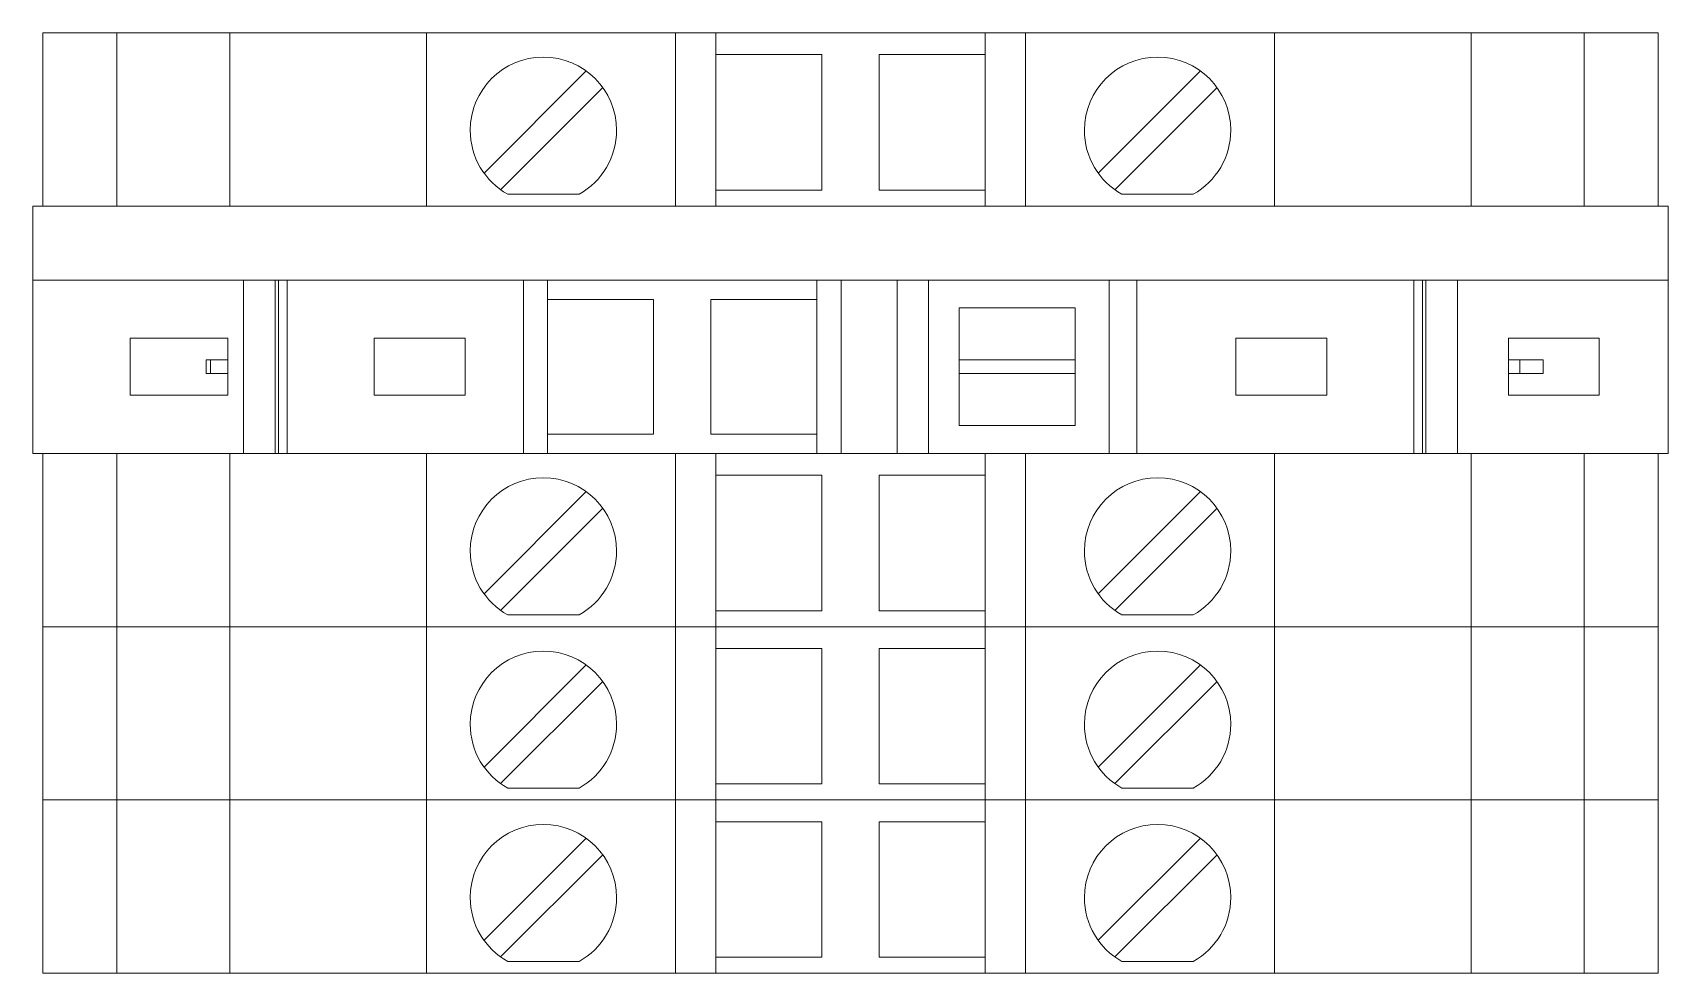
# Model space of a CAD drawing. Header units: millimetres. Extents: x 1880 to 4113, y 771 to 2990.
# Drawn here: x 2693 to 2741.6, y 1931.81 to 1959.76 of the extents above; entities that cross this region are included whole.
import ezdxf

# ---------------------------------------------------------------- set-up
doc = ezdxf.new("R2010")
doc.units = ezdxf.units.MM
doc.layers.add('000-PI-Oprema', color=30, linetype='Continuous', lineweight=5)
doc.layers.add('000-PI-ORMAR', color=2, linetype='Continuous')

msp = doc.modelspace()

# ---------------------------------------------------------------- linework, layer by layer
at = {"color": 0, "linetype": 'ByBlock', "lineweight": 0, "ltscale": 0.25}
msp.add_lwpolyline([(2693.004, 1954.614), (2693.004, 1947.264), (2741.604, 1947.264), (2741.604, 1954.614), (2693.004, 1954.614)], dxfattribs=at)
at = {"layer": '000-PI-Oprema', "color": 0, "linetype": 'ByBlock', "lineweight": 0}
for p, q in [((2693.004, 1954.614), (2693.004, 1947.264)), ((2741.604, 1954.614), (2693.004, 1954.614)), ((2741.604, 1947.264), (2741.604, 1954.614)), ((2699.27, 1952.414), (2693.004, 1952.414)), ((2699.27, 1947.264), (2699.27, 1952.414)), ((2700.206, 1952.414), (2699.27, 1952.414)), ((2700.206, 1947.264), (2700.206, 1952.414)), ((2700.306, 1952.414), (2700.206, 1952.414)), ((2700.306, 1952.414), (2700.306, 1947.264)), ((2700.564, 1952.414), (2700.306, 1952.414)), ((2700.564, 1952.414), (2700.564, 1947.264)), ((2707.586, 1952.414), (2700.564, 1952.414)), ((2707.586, 1952.414), (2708.304, 1952.414)), ((2707.586, 1947.264), (2707.586, 1952.414)), ((2708.304, 1951.839), (2708.304, 1952.414)), ((2708.304, 1952.414), (2716.304, 1952.414)), ((2716.304, 1952.414), (2716.304, 1951.839)), ((2716.304, 1952.414), (2717.023, 1952.414)), ((2717.023, 1952.414), (2718.695, 1952.414)), ((2717.023, 1947.264), (2717.023, 1952.414)), ((2719.62, 1952.414), (2718.695, 1952.414)), ((2718.695, 1952.414), (2718.695, 1947.264)), ((2724.994, 1952.414), (2719.62, 1952.414)), ((2719.62, 1952.414), (2719.62, 1947.264)), ((2724.994, 1952.414), (2724.994, 1947.264)), ((2725.814, 1952.414), (2724.994, 1952.414)), ((2725.814, 1947.264), (2725.814, 1952.414)), ((2725.814, 1952.414), (2734.044, 1952.414)), ((2734.044, 1952.414), (2734.044, 1947.264)), ((2734.044, 1952.414), (2734.302, 1952.414)), ((2734.302, 1947.264), (2734.302, 1952.414)), ((2734.302, 1952.414), (2734.402, 1952.414)), ((2735.339, 1952.414), (2734.402, 1952.414)), ((2734.402, 1947.264), (2734.402, 1952.414)), ((2735.339, 1952.414), (2741.604, 1952.414)), ((2735.339, 1947.264), (2735.339, 1952.414)), ((2708.304, 1947.839), (2708.304, 1951.839)), ((2708.304, 1951.839), (2711.454, 1951.839)), ((2711.454, 1951.839), (2711.454, 1947.839)), ((2713.154, 1951.839), (2716.304, 1951.839)), ((2713.154, 1947.839), (2713.154, 1951.839)), ((2716.304, 1951.839), (2716.304, 1947.839)), ((2720.529, 1951.589), (2723.979, 1951.589)), ((2720.529, 1950.039), (2720.529, 1951.589)), ((2723.979, 1951.589), (2723.979, 1950.039)), ((2695.904, 1948.989), (2695.904, 1950.689)), ((2695.904, 1950.689), (2698.804, 1950.689)), ((2698.804, 1950.689), (2698.804, 1950.039)), ((2703.154, 1950.689), (2705.854, 1950.689)), ((2703.154, 1948.989), (2703.154, 1950.689)), ((2705.854, 1950.689), (2705.854, 1948.989)), ((2728.754, 1950.689), (2731.454, 1950.689)), ((2728.754, 1948.989), (2728.754, 1950.689)), ((2731.454, 1950.689), (2731.454, 1948.989)), ((2736.854, 1950.039), (2736.854, 1950.689)), ((2736.854, 1950.689), (2739.554, 1950.689)), ((2739.554, 1950.689), (2739.554, 1948.989)), ((2698.29, 1950.039), (2698.159, 1950.039)), ((2698.159, 1949.639), (2698.159, 1950.039)), ((2698.29, 1950.039), (2698.29, 1949.639)), ((2698.29, 1950.039), (2698.804, 1950.039)), ((2698.804, 1950.039), (2698.804, 1949.639)), ((2720.529, 1950.039), (2723.979, 1950.039)), ((2720.529, 1949.639), (2720.529, 1950.039)), ((2723.979, 1950.039), (2723.979, 1949.639)), ((2736.854, 1949.639), (2736.854, 1950.039)), ((2736.854, 1950.039), (2737.19, 1950.039)), ((2737.19, 1950.039), (2737.19, 1949.639)), ((2737.89, 1950.039), (2737.19, 1950.039)), ((2737.89, 1950.039), (2737.89, 1949.639)), ((2698.29, 1949.639), (2698.159, 1949.639)), ((2698.29, 1949.639), (2698.804, 1949.639)), ((2698.804, 1949.639), (2698.804, 1948.989)), ((2720.529, 1949.639), (2723.979, 1949.639)), ((2720.529, 1948.089), (2720.529, 1949.639)), ((2723.979, 1949.639), (2723.979, 1948.089)), ((2736.854, 1949.639), (2737.19, 1949.639)), ((2736.854, 1948.989), (2736.854, 1949.639)), ((2737.89, 1949.639), (2737.19, 1949.639)), ((2698.804, 1948.989), (2695.904, 1948.989)), ((2705.854, 1948.989), (2703.154, 1948.989)), ((2731.454, 1948.989), (2728.754, 1948.989)), ((2739.554, 1948.989), (2736.854, 1948.989)), ((2723.979, 1948.089), (2720.529, 1948.089)), ((2711.454, 1947.839), (2708.304, 1947.839)), ((2708.304, 1947.264), (2708.304, 1947.839)), ((2716.304, 1947.839), (2713.154, 1947.839)), ((2716.304, 1947.839), (2716.304, 1947.264)), ((2700.206, 1947.264), (2699.27, 1947.264)), ((2700.306, 1947.264), (2700.206, 1947.264)), ((2700.564, 1947.264), (2700.306, 1947.264)), ((2707.586, 1947.264), (2708.304, 1947.264))]:
    msp.add_line(p, q, dxfattribs=at)
at = {"layer": '000-PI-Oprema', "color": 0, "linetype": 'ByBlock', "lineweight": 0, "ltscale": 0.25}
msp.add_line((2741.604, 1947.264), (2693.004, 1947.264), dxfattribs=at)
at = {"layer": '000-PI-ORMAR', "color": 0, "linetype": 'ByBlock', "lineweight": 0}
for p, q in [((2693.304, 1959.764), (2693.304, 1959.764)), ((2693.304, 1959.764), (2693.987, 1959.764)), ((2693.304, 1954.614), (2693.304, 1959.764)), ((2694.304, 1959.764), (2693.987, 1959.764)), ((2694.304, 1959.764), (2694.304, 1959.764)), ((2695.504, 1959.764), (2694.304, 1959.764)), ((2695.504, 1959.764), (2695.504, 1959.764)), ((2697.096, 1959.764), (2695.504, 1959.764)), ((2695.504, 1954.614), (2695.504, 1959.764)), ((2699.239, 1959.764), (2697.096, 1959.764)), ((2697.554, 1959.764), (2697.554, 1959.764)), ((2698.865, 1954.614), (2698.865, 1959.764)), ((2699.622, 1959.764), (2699.239, 1959.764)), ((2702.13, 1959.764), (2699.622, 1959.764)), ((2700.104, 1959.764), (2700.104, 1959.764)), ((2701.004, 1959.764), (2701.004, 1959.764)), ((2704.704, 1959.764), (2702.13, 1959.764)), ((2712.104, 1959.764), (2704.704, 1959.764)), ((2704.704, 1954.614), (2704.704, 1959.764)), ((2713.304, 1959.764), (2712.104, 1959.764)), ((2712.104, 1954.614), (2712.104, 1959.764)), ((2713.304, 1959.764), (2713.304, 1959.764)), ((2721.304, 1959.764), (2713.304, 1959.764)), ((2713.304, 1954.614), (2713.304, 1959.764)), ((2721.304, 1959.764), (2721.304, 1959.764)), ((2722.504, 1959.764), (2721.304, 1959.764)), ((2721.304, 1954.614), (2721.304, 1959.764)), ((2729.904, 1959.764), (2722.504, 1959.764)), ((2722.504, 1954.614), (2722.504, 1959.764)), ((2727.104, 1959.764), (2727.104, 1959.764)), ((2732.478, 1959.764), (2729.904, 1959.764)), ((2729.904, 1954.614), (2729.904, 1959.764)), ((2732.154, 1959.764), (2732.154, 1959.764)), ((2734.987, 1959.764), (2732.478, 1959.764)), ((2734.804, 1959.764), (2734.804, 1959.764)), ((2735.37, 1959.764), (2734.987, 1959.764)), ((2737.512, 1959.764), (2735.37, 1959.764)), ((2735.743, 1954.614), (2735.743, 1959.764)), ((2737.054, 1959.764), (2737.054, 1959.764)), ((2739.104, 1959.764), (2737.512, 1959.764)), ((2739.104, 1959.764), (2739.104, 1959.764)), ((2739.104, 1959.764), (2741.304, 1959.764)), ((2739.104, 1954.614), (2739.104, 1959.764)), ((2741.304, 1959.764), (2741.304, 1959.764)), ((2741.304, 1954.614), (2741.304, 1959.764)), ((2713.304, 1959.114), (2713.304, 1959.114)), ((2713.304, 1959.114), (2716.454, 1959.114)), ((2716.454, 1959.114), (2716.454, 1955.089)), ((2716.454, 1959.114), (2716.454, 1959.114)), ((2718.154, 1959.114), (2721.304, 1959.114)), ((2718.154, 1955.089), (2718.154, 1959.114)), ((2718.154, 1959.114), (2718.154, 1959.114)), ((2721.304, 1959.114), (2721.304, 1959.114)), ((2709.45, 1958.629), (2706.414, 1955.594)), ((2709.45, 1958.629), (2709.45, 1958.629)), ((2727.7, 1958.629), (2724.664, 1955.594)), ((2727.7, 1958.629), (2727.7, 1958.629)), ((2706.909, 1955.099), (2709.945, 1958.134)), ((2709.945, 1958.134), (2709.945, 1958.134)), ((2712.104, 1955.564), (2712.104, 1958.164)), ((2712.104, 1958.164), (2712.104, 1958.164)), ((2722.504, 1958.164), (2722.504, 1958.164)), ((2722.504, 1955.564), (2722.504, 1958.164)), ((2725.159, 1955.099), (2728.195, 1958.134)), ((2728.195, 1958.134), (2728.195, 1958.134)), ((2706.414, 1955.594), (2706.414, 1955.594)), ((2712.104, 1955.564), (2712.104, 1955.564)), ((2722.504, 1955.564), (2722.504, 1955.564)), ((2724.664, 1955.594), (2724.664, 1955.594)), ((2706.909, 1955.099), (2706.909, 1955.099)), ((2707.121, 1954.964), (2707.121, 1954.964)), ((2707.121, 1954.964), (2709.238, 1954.964)), ((2709.238, 1954.964), (2709.238, 1954.964)), ((2713.304, 1955.089), (2713.304, 1955.089)), ((2716.454, 1955.089), (2713.304, 1955.089)), ((2716.454, 1955.089), (2716.454, 1955.089)), ((2721.304, 1955.089), (2718.154, 1955.089)), ((2718.154, 1955.089), (2718.154, 1955.089)), ((2721.304, 1955.089), (2721.304, 1955.089)), ((2725.159, 1955.099), (2725.159, 1955.099)), ((2725.371, 1954.964), (2725.371, 1954.964)), ((2725.371, 1954.964), (2727.488, 1954.964)), ((2727.488, 1954.964), (2727.488, 1954.964)), ((2693.304, 1954.614), (2693.304, 1954.614)), ((2693.304, 1954.614), (2693.987, 1954.614)), ((2694.304, 1954.614), (2693.987, 1954.614)), ((2695.504, 1954.614), (2694.304, 1954.614)), ((2694.304, 1954.614), (2694.304, 1954.614)), ((2694.804, 1954.614), (2694.804, 1954.614)), ((2697.096, 1954.614), (2695.504, 1954.614)), ((2695.504, 1954.614), (2695.504, 1954.614)), ((2699.239, 1954.614), (2697.096, 1954.614)), ((2697.554, 1954.614), (2697.554, 1954.614)), ((2699.239, 1954.614), (2699.622, 1954.614)), ((2699.622, 1954.614), (2702.13, 1954.614)), ((2700.104, 1954.614), (2700.104, 1954.614)), ((2701.004, 1954.614), (2701.004, 1954.614)), ((2701.304, 1954.614), (2701.304, 1954.614)), ((2704.704, 1954.614), (2702.13, 1954.614)), ((2712.104, 1954.614), (2704.704, 1954.614)), ((2713.304, 1954.614), (2712.104, 1954.614)), ((2721.304, 1954.614), (2713.304, 1954.614)), ((2713.304, 1954.614), (2713.304, 1954.614)), ((2722.504, 1954.614), (2721.304, 1954.614)), ((2721.304, 1954.614), (2721.304, 1954.614)), ((2729.904, 1954.614), (2722.504, 1954.614)), ((2727.104, 1954.614), (2727.104, 1954.614)), ((2732.478, 1954.614), (2729.904, 1954.614)), ((2732.154, 1954.614), (2732.154, 1954.614)), ((2732.478, 1954.614), (2734.987, 1954.614)), ((2733.304, 1954.614), (2733.304, 1954.614)), ((2734.804, 1954.614), (2734.804, 1954.614)), ((2734.987, 1954.614), (2735.37, 1954.614)), ((2737.512, 1954.614), (2735.37, 1954.614)), ((2737.054, 1954.614), (2737.054, 1954.614)), ((2739.104, 1954.614), (2737.512, 1954.614)), ((2739.104, 1954.614), (2741.304, 1954.614)), ((2739.104, 1954.614), (2739.104, 1954.614)), ((2741.304, 1954.614), (2741.304, 1954.614)), ((2693.304, 1947.264), (2693.304, 1947.264)), ((2693.304, 1947.264), (2693.987, 1947.264)), ((2693.304, 1942.114), (2693.304, 1947.264)), ((2694.304, 1947.264), (2693.987, 1947.264)), ((2694.304, 1947.264), (2694.304, 1947.264)), ((2695.504, 1947.264), (2694.304, 1947.264)), ((2695.504, 1947.264), (2695.504, 1947.264)), ((2697.096, 1947.264), (2695.504, 1947.264)), ((2695.504, 1942.114), (2695.504, 1947.264)), ((2699.239, 1947.264), (2697.096, 1947.264)), ((2697.554, 1947.264), (2697.554, 1947.264)), ((2698.865, 1942.114), (2698.865, 1947.264)), ((2699.622, 1947.264), (2699.239, 1947.264)), ((2702.13, 1947.264), (2699.622, 1947.264)), ((2700.104, 1947.264), (2700.104, 1947.264)), ((2701.004, 1947.264), (2701.004, 1947.264)), ((2704.704, 1947.264), (2702.13, 1947.264)), ((2712.104, 1947.264), (2704.704, 1947.264)), ((2704.704, 1942.114), (2704.704, 1947.264)), ((2713.304, 1947.264), (2712.104, 1947.264)), ((2712.104, 1942.114), (2712.104, 1947.264)), ((2713.304, 1947.264), (2713.304, 1947.264)), ((2721.304, 1947.264), (2713.304, 1947.264)), ((2713.304, 1942.114), (2713.304, 1947.264)), ((2721.304, 1947.264), (2721.304, 1947.264)), ((2722.504, 1947.264), (2721.304, 1947.264)), ((2721.304, 1942.114), (2721.304, 1947.264)), ((2729.904, 1947.264), (2722.504, 1947.264)), ((2722.504, 1942.114), (2722.504, 1947.264)), ((2727.104, 1947.264), (2727.104, 1947.264)), ((2732.478, 1947.264), (2729.904, 1947.264)), ((2729.904, 1942.114), (2729.904, 1947.264)), ((2732.154, 1947.264), (2732.154, 1947.264)), ((2734.987, 1947.264), (2732.478, 1947.264)), ((2734.804, 1947.264), (2734.804, 1947.264)), ((2735.37, 1947.264), (2734.987, 1947.264)), ((2737.512, 1947.264), (2735.37, 1947.264)), ((2735.743, 1942.114), (2735.743, 1947.264)), ((2737.054, 1947.264), (2737.054, 1947.264)), ((2739.104, 1947.264), (2737.512, 1947.264)), ((2739.104, 1947.264), (2739.104, 1947.264)), ((2739.104, 1947.264), (2741.304, 1947.264)), ((2739.104, 1942.114), (2739.104, 1947.264)), ((2741.304, 1947.264), (2741.304, 1947.264)), ((2741.304, 1942.114), (2741.304, 1947.264)), ((2713.304, 1946.614), (2713.304, 1946.614)), ((2713.304, 1946.614), (2716.454, 1946.614)), ((2716.454, 1946.614), (2716.454, 1942.589)), ((2716.454, 1946.614), (2716.454, 1946.614)), ((2718.154, 1946.614), (2721.304, 1946.614)), ((2718.154, 1942.589), (2718.154, 1946.614)), ((2718.154, 1946.614), (2718.154, 1946.614)), ((2721.304, 1946.614), (2721.304, 1946.614)), ((2709.45, 1946.129), (2706.414, 1943.094)), ((2709.45, 1946.129), (2709.45, 1946.129)), ((2727.7, 1946.129), (2724.664, 1943.094)), ((2727.7, 1946.129), (2727.7, 1946.129)), ((2706.909, 1942.599), (2709.945, 1945.634)), ((2709.945, 1945.634), (2709.945, 1945.634)), ((2712.104, 1943.064), (2712.104, 1945.664)), ((2712.104, 1945.664), (2712.104, 1945.664)), ((2722.504, 1945.664), (2722.504, 1945.664)), ((2722.504, 1943.064), (2722.504, 1945.664)), ((2725.159, 1942.599), (2728.195, 1945.634)), ((2728.195, 1945.634), (2728.195, 1945.634)), ((2706.414, 1943.094), (2706.414, 1943.094)), ((2712.104, 1943.064), (2712.104, 1943.064)), ((2722.504, 1943.064), (2722.504, 1943.064)), ((2724.664, 1943.094), (2724.664, 1943.094)), ((2706.909, 1942.599), (2706.909, 1942.599)), ((2713.304, 1942.589), (2713.304, 1942.589)), ((2716.454, 1942.589), (2713.304, 1942.589)), ((2716.454, 1942.589), (2716.454, 1942.589)), ((2721.304, 1942.589), (2718.154, 1942.589)), ((2718.154, 1942.589), (2718.154, 1942.589)), ((2721.304, 1942.589), (2721.304, 1942.589)), ((2725.159, 1942.599), (2725.159, 1942.599)), ((2693.304, 1942.114), (2693.304, 1942.114)), ((2693.304, 1942.114), (2693.987, 1942.114)), ((2693.304, 1942.114), (2693.304, 1942.114)), ((2693.304, 1942.114), (2693.987, 1942.114)), ((2693.304, 1936.964), (2693.304, 1942.114)), ((2694.304, 1942.114), (2693.987, 1942.114)), ((2694.304, 1942.114), (2693.987, 1942.114)), ((2695.504, 1942.114), (2694.304, 1942.114)), ((2694.304, 1942.114), (2694.304, 1942.114)), ((2694.304, 1942.114), (2694.304, 1942.114)), ((2695.504, 1942.114), (2694.304, 1942.114)), ((2694.804, 1942.114), (2694.804, 1942.114)), ((2697.096, 1942.114), (2695.504, 1942.114)), ((2695.504, 1942.114), (2695.504, 1942.114)), ((2695.504, 1942.114), (2695.504, 1942.114)), ((2697.096, 1942.114), (2695.504, 1942.114)), ((2695.504, 1936.964), (2695.504, 1942.114)), ((2699.239, 1942.114), (2697.096, 1942.114)), ((2699.239, 1942.114), (2697.096, 1942.114)), ((2697.554, 1942.114), (2697.554, 1942.114)), ((2697.554, 1942.114), (2697.554, 1942.114)), ((2698.865, 1936.964), (2698.865, 1942.114)), ((2699.239, 1942.114), (2699.622, 1942.114)), ((2699.622, 1942.114), (2699.239, 1942.114)), ((2699.622, 1942.114), (2702.13, 1942.114)), ((2702.13, 1942.114), (2699.622, 1942.114)), ((2700.104, 1942.114), (2700.104, 1942.114)), ((2700.104, 1942.114), (2700.104, 1942.114)), ((2701.004, 1942.114), (2701.004, 1942.114)), ((2701.004, 1942.114), (2701.004, 1942.114)), ((2701.304, 1942.114), (2701.304, 1942.114)), ((2704.704, 1942.114), (2702.13, 1942.114)), ((2704.704, 1942.114), (2702.13, 1942.114)), ((2712.104, 1942.114), (2704.704, 1942.114)), ((2712.104, 1942.114), (2704.704, 1942.114)), ((2704.704, 1936.964), (2704.704, 1942.114)), ((2707.121, 1942.464), (2707.121, 1942.464)), ((2707.121, 1942.464), (2709.238, 1942.464)), ((2709.238, 1942.464), (2709.238, 1942.464)), ((2713.304, 1942.114), (2712.104, 1942.114)), ((2713.304, 1942.114), (2712.104, 1942.114)), ((2712.104, 1936.964), (2712.104, 1942.114)), ((2721.304, 1942.114), (2713.304, 1942.114)), ((2713.304, 1942.114), (2713.304, 1942.114)), ((2713.304, 1942.114), (2713.304, 1942.114)), ((2721.304, 1942.114), (2713.304, 1942.114)), ((2713.304, 1936.964), (2713.304, 1942.114)), ((2722.504, 1942.114), (2721.304, 1942.114)), ((2721.304, 1942.114), (2721.304, 1942.114)), ((2721.304, 1942.114), (2721.304, 1942.114)), ((2722.504, 1942.114), (2721.304, 1942.114)), ((2721.304, 1936.964), (2721.304, 1942.114)), ((2729.904, 1942.114), (2722.504, 1942.114)), ((2729.904, 1942.114), (2722.504, 1942.114)), ((2722.504, 1936.964), (2722.504, 1942.114)), ((2725.371, 1942.464), (2725.371, 1942.464)), ((2725.371, 1942.464), (2727.488, 1942.464)), ((2727.104, 1942.114), (2727.104, 1942.114)), ((2727.104, 1942.114), (2727.104, 1942.114)), ((2727.488, 1942.464), (2727.488, 1942.464)), ((2732.478, 1942.114), (2729.904, 1942.114)), ((2732.478, 1942.114), (2729.904, 1942.114)), ((2729.904, 1936.964), (2729.904, 1942.114)), ((2732.154, 1942.114), (2732.154, 1942.114)), ((2732.154, 1942.114), (2732.154, 1942.114)), ((2732.478, 1942.114), (2734.987, 1942.114)), ((2734.987, 1942.114), (2732.478, 1942.114)), ((2733.304, 1942.114), (2733.304, 1942.114)), ((2734.804, 1942.114), (2734.804, 1942.114)), ((2734.804, 1942.114), (2734.804, 1942.114)), ((2734.987, 1942.114), (2735.37, 1942.114)), ((2735.37, 1942.114), (2734.987, 1942.114)), ((2737.512, 1942.114), (2735.37, 1942.114)), ((2737.512, 1942.114), (2735.37, 1942.114)), ((2735.743, 1936.964), (2735.743, 1942.114)), ((2737.054, 1942.114), (2737.054, 1942.114)), ((2737.054, 1942.114), (2737.054, 1942.114)), ((2739.104, 1942.114), (2737.512, 1942.114)), ((2739.104, 1942.114), (2737.512, 1942.114)), ((2739.104, 1942.114), (2741.304, 1942.114)), ((2739.104, 1942.114), (2739.104, 1942.114)), ((2739.104, 1942.114), (2739.104, 1942.114)), ((2739.104, 1942.114), (2741.304, 1942.114)), ((2739.104, 1936.964), (2739.104, 1942.114)), ((2741.304, 1942.114), (2741.304, 1942.114)), ((2741.304, 1942.114), (2741.304, 1942.114)), ((2741.304, 1936.964), (2741.304, 1942.114)), ((2713.304, 1941.464), (2713.304, 1941.464)), ((2713.304, 1941.464), (2716.454, 1941.464)), ((2716.454, 1941.464), (2716.454, 1937.439)), ((2716.454, 1941.464), (2716.454, 1941.464)), ((2718.154, 1941.464), (2721.304, 1941.464)), ((2718.154, 1937.439), (2718.154, 1941.464)), ((2718.154, 1941.464), (2718.154, 1941.464)), ((2721.304, 1941.464), (2721.304, 1941.464)), ((2709.45, 1940.979), (2706.414, 1937.944)), ((2709.45, 1940.979), (2709.45, 1940.979)), ((2727.7, 1940.979), (2724.664, 1937.944)), ((2727.7, 1940.979), (2727.7, 1940.979)), ((2706.909, 1937.449), (2709.945, 1940.484)), ((2709.945, 1940.484), (2709.945, 1940.484)), ((2712.104, 1937.914), (2712.104, 1940.514)), ((2712.104, 1940.514), (2712.104, 1940.514)), ((2722.504, 1940.514), (2722.504, 1940.514)), ((2722.504, 1937.914), (2722.504, 1940.514)), ((2725.159, 1937.449), (2728.195, 1940.484)), ((2728.195, 1940.484), (2728.195, 1940.484)), ((2706.414, 1937.944), (2706.414, 1937.944)), ((2712.104, 1937.914), (2712.104, 1937.914)), ((2722.504, 1937.914), (2722.504, 1937.914)), ((2724.664, 1937.944), (2724.664, 1937.944)), ((2706.909, 1937.449), (2706.909, 1937.449)), ((2707.121, 1937.314), (2707.121, 1937.314)), ((2707.121, 1937.314), (2709.238, 1937.314)), ((2709.238, 1937.314), (2709.238, 1937.314)), ((2713.304, 1937.439), (2713.304, 1937.439)), ((2716.454, 1937.439), (2713.304, 1937.439)), ((2716.454, 1937.439), (2716.454, 1937.439)), ((2721.304, 1937.439), (2718.154, 1937.439)), ((2718.154, 1937.439), (2718.154, 1937.439)), ((2721.304, 1937.439), (2721.304, 1937.439)), ((2725.159, 1937.449), (2725.159, 1937.449)), ((2725.371, 1937.314), (2725.371, 1937.314)), ((2725.371, 1937.314), (2727.488, 1937.314)), ((2727.488, 1937.314), (2727.488, 1937.314)), ((2693.304, 1936.964), (2693.304, 1936.964)), ((2693.304, 1936.964), (2693.987, 1936.964)), ((2693.304, 1936.964), (2693.304, 1936.964)), ((2693.304, 1936.964), (2693.987, 1936.964)), ((2693.304, 1931.814), (2693.304, 1936.964)), ((2694.304, 1936.964), (2693.987, 1936.964)), ((2694.304, 1936.964), (2693.987, 1936.964)), ((2695.504, 1936.964), (2694.304, 1936.964)), ((2694.304, 1936.964), (2694.304, 1936.964)), ((2694.304, 1936.964), (2694.304, 1936.964)), ((2695.504, 1936.964), (2694.304, 1936.964)), ((2694.804, 1936.964), (2694.804, 1936.964)), ((2697.096, 1936.964), (2695.504, 1936.964)), ((2695.504, 1936.964), (2695.504, 1936.964)), ((2695.504, 1936.964), (2695.504, 1936.964)), ((2697.096, 1936.964), (2695.504, 1936.964)), ((2695.504, 1931.814), (2695.504, 1936.964)), ((2699.239, 1936.964), (2697.096, 1936.964)), ((2699.239, 1936.964), (2697.096, 1936.964)), ((2697.554, 1936.964), (2697.554, 1936.964)), ((2697.554, 1936.964), (2697.554, 1936.964)), ((2698.865, 1931.814), (2698.865, 1936.964)), ((2699.239, 1936.964), (2699.622, 1936.964)), ((2699.622, 1936.964), (2699.239, 1936.964)), ((2699.622, 1936.964), (2702.13, 1936.964)), ((2702.13, 1936.964), (2699.622, 1936.964)), ((2700.104, 1936.964), (2700.104, 1936.964)), ((2700.104, 1936.964), (2700.104, 1936.964)), ((2701.004, 1936.964), (2701.004, 1936.964)), ((2701.004, 1936.964), (2701.004, 1936.964)), ((2701.304, 1936.964), (2701.304, 1936.964)), ((2704.704, 1936.964), (2702.13, 1936.964)), ((2704.704, 1936.964), (2702.13, 1936.964)), ((2712.104, 1936.964), (2704.704, 1936.964)), ((2712.104, 1936.964), (2704.704, 1936.964)), ((2704.704, 1931.814), (2704.704, 1936.964)), ((2713.304, 1936.964), (2712.104, 1936.964)), ((2713.304, 1936.964), (2712.104, 1936.964)), ((2712.104, 1931.814), (2712.104, 1936.964)), ((2721.304, 1936.964), (2713.304, 1936.964)), ((2713.304, 1936.964), (2713.304, 1936.964)), ((2713.304, 1936.964), (2713.304, 1936.964)), ((2721.304, 1936.964), (2713.304, 1936.964)), ((2713.304, 1931.814), (2713.304, 1936.964)), ((2722.504, 1936.964), (2721.304, 1936.964)), ((2721.304, 1936.964), (2721.304, 1936.964)), ((2721.304, 1936.964), (2721.304, 1936.964)), ((2722.504, 1936.964), (2721.304, 1936.964)), ((2721.304, 1931.814), (2721.304, 1936.964)), ((2729.904, 1936.964), (2722.504, 1936.964)), ((2729.904, 1936.964), (2722.504, 1936.964)), ((2722.504, 1931.814), (2722.504, 1936.964)), ((2727.104, 1936.964), (2727.104, 1936.964)), ((2727.104, 1936.964), (2727.104, 1936.964)), ((2732.478, 1936.964), (2729.904, 1936.964)), ((2732.478, 1936.964), (2729.904, 1936.964)), ((2729.904, 1931.814), (2729.904, 1936.964)), ((2732.154, 1936.964), (2732.154, 1936.964)), ((2732.154, 1936.964), (2732.154, 1936.964)), ((2732.478, 1936.964), (2734.987, 1936.964)), ((2734.987, 1936.964), (2732.478, 1936.964)), ((2733.304, 1936.964), (2733.304, 1936.964)), ((2734.804, 1936.964), (2734.804, 1936.964)), ((2734.804, 1936.964), (2734.804, 1936.964)), ((2734.987, 1936.964), (2735.37, 1936.964)), ((2735.37, 1936.964), (2734.987, 1936.964)), ((2737.512, 1936.964), (2735.37, 1936.964)), ((2737.512, 1936.964), (2735.37, 1936.964)), ((2735.743, 1931.814), (2735.743, 1936.964)), ((2737.054, 1936.964), (2737.054, 1936.964)), ((2737.054, 1936.964), (2737.054, 1936.964)), ((2739.104, 1936.964), (2737.512, 1936.964)), ((2739.104, 1936.964), (2737.512, 1936.964)), ((2739.104, 1936.964), (2741.304, 1936.964)), ((2739.104, 1936.964), (2739.104, 1936.964)), ((2739.104, 1936.964), (2739.104, 1936.964)), ((2739.104, 1936.964), (2741.304, 1936.964)), ((2739.104, 1931.814), (2739.104, 1936.964)), ((2741.304, 1936.964), (2741.304, 1936.964)), ((2741.304, 1936.964), (2741.304, 1936.964)), ((2741.304, 1931.814), (2741.304, 1936.964)), ((2713.304, 1936.314), (2713.304, 1936.314)), ((2713.304, 1936.314), (2716.454, 1936.314)), ((2716.454, 1936.314), (2716.454, 1932.289)), ((2716.454, 1936.314), (2716.454, 1936.314)), ((2718.154, 1936.314), (2721.304, 1936.314)), ((2718.154, 1932.289), (2718.154, 1936.314)), ((2718.154, 1936.314), (2718.154, 1936.314)), ((2721.304, 1936.314), (2721.304, 1936.314)), ((2709.45, 1935.829), (2706.414, 1932.794)), ((2709.45, 1935.829), (2709.45, 1935.829)), ((2727.7, 1935.829), (2724.664, 1932.794)), ((2727.7, 1935.829), (2727.7, 1935.829)), ((2706.909, 1932.299), (2709.945, 1935.334)), ((2709.945, 1935.334), (2709.945, 1935.334)), ((2712.104, 1932.764), (2712.104, 1935.364)), ((2712.104, 1935.364), (2712.104, 1935.364)), ((2722.504, 1935.364), (2722.504, 1935.364)), ((2722.504, 1932.764), (2722.504, 1935.364)), ((2725.159, 1932.299), (2728.195, 1935.334)), ((2728.195, 1935.334), (2728.195, 1935.334)), ((2706.414, 1932.794), (2706.414, 1932.794)), ((2712.104, 1932.764), (2712.104, 1932.764)), ((2722.504, 1932.764), (2722.504, 1932.764)), ((2724.664, 1932.794), (2724.664, 1932.794)), ((2706.909, 1932.299), (2706.909, 1932.299)), ((2707.121, 1932.164), (2707.121, 1932.164)), ((2707.121, 1932.164), (2709.238, 1932.164)), ((2709.238, 1932.164), (2709.238, 1932.164)), ((2713.304, 1932.289), (2713.304, 1932.289)), ((2716.454, 1932.289), (2713.304, 1932.289)), ((2716.454, 1932.289), (2716.454, 1932.289)), ((2721.304, 1932.289), (2718.154, 1932.289)), ((2718.154, 1932.289), (2718.154, 1932.289)), ((2721.304, 1932.289), (2721.304, 1932.289)), ((2725.159, 1932.299), (2725.159, 1932.299)), ((2725.371, 1932.164), (2725.371, 1932.164)), ((2725.371, 1932.164), (2727.488, 1932.164)), ((2727.488, 1932.164), (2727.488, 1932.164)), ((2693.304, 1931.814), (2693.304, 1931.814)), ((2693.304, 1931.814), (2693.987, 1931.814)), ((2694.304, 1931.814), (2693.987, 1931.814)), ((2695.504, 1931.814), (2694.304, 1931.814)), ((2694.304, 1931.814), (2694.304, 1931.814)), ((2694.804, 1931.814), (2694.804, 1931.814)), ((2697.096, 1931.814), (2695.504, 1931.814)), ((2695.504, 1931.814), (2695.504, 1931.814)), ((2699.239, 1931.814), (2697.096, 1931.814)), ((2697.554, 1931.814), (2697.554, 1931.814)), ((2699.239, 1931.814), (2699.622, 1931.814)), ((2699.622, 1931.814), (2702.13, 1931.814)), ((2700.104, 1931.814), (2700.104, 1931.814)), ((2701.004, 1931.814), (2701.004, 1931.814)), ((2701.304, 1931.814), (2701.304, 1931.814)), ((2704.704, 1931.814), (2702.13, 1931.814)), ((2712.104, 1931.814), (2704.704, 1931.814)), ((2713.304, 1931.814), (2712.104, 1931.814)), ((2721.304, 1931.814), (2713.304, 1931.814)), ((2713.304, 1931.814), (2713.304, 1931.814)), ((2722.504, 1931.814), (2721.304, 1931.814)), ((2721.304, 1931.814), (2721.304, 1931.814)), ((2729.904, 1931.814), (2722.504, 1931.814)), ((2727.104, 1931.814), (2727.104, 1931.814)), ((2732.478, 1931.814), (2729.904, 1931.814)), ((2732.154, 1931.814), (2732.154, 1931.814)), ((2732.478, 1931.814), (2734.987, 1931.814)), ((2733.304, 1931.814), (2733.304, 1931.814)), ((2734.804, 1931.814), (2734.804, 1931.814)), ((2734.987, 1931.814), (2735.37, 1931.814)), ((2737.512, 1931.814), (2735.37, 1931.814)), ((2737.054, 1931.814), (2737.054, 1931.814)), ((2739.104, 1931.814), (2737.512, 1931.814)), ((2739.104, 1931.814), (2741.304, 1931.814)), ((2739.104, 1931.814), (2739.104, 1931.814)), ((2741.304, 1931.814), (2741.304, 1931.814))]:
    msp.add_line(p, q, dxfattribs=at)
for centre, start, end in [((2708.179, 1956.864), 360, 180), ((2726.429, 1956.864), 360, 180), ((2708.179, 1956.864), 180, 240.8754), ((2708.179, 1956.864), 299.1246, 360), ((2726.429, 1956.864), 180, 240.8754), ((2726.429, 1956.864), 299.1246, 360), ((2708.179, 1944.364), 360, 180), ((2726.429, 1944.364), 360, 180), ((2708.179, 1944.364), 180, 240.8754), ((2708.179, 1944.364), 299.1246, 360), ((2726.429, 1944.364), 180, 240.8754), ((2726.429, 1944.364), 299.1246, 360), ((2708.179, 1939.214), 360, 180), ((2726.429, 1939.214), 360, 180), ((2708.179, 1939.214), 180, 240.8754), ((2708.179, 1939.214), 299.1246, 360), ((2726.429, 1939.214), 180, 240.8754), ((2726.429, 1939.214), 299.1246, 360), ((2708.179, 1934.064), 360, 180), ((2726.429, 1934.064), 360, 180), ((2708.179, 1934.064), 180, 240.8754), ((2708.179, 1934.064), 299.1246, 360), ((2726.429, 1934.064), 180, 240.8754), ((2726.429, 1934.064), 299.1246, 360)]:
    msp.add_arc(centre, 2.175, start, end, dxfattribs=at)

doc.saveas('drawing.dxf')
